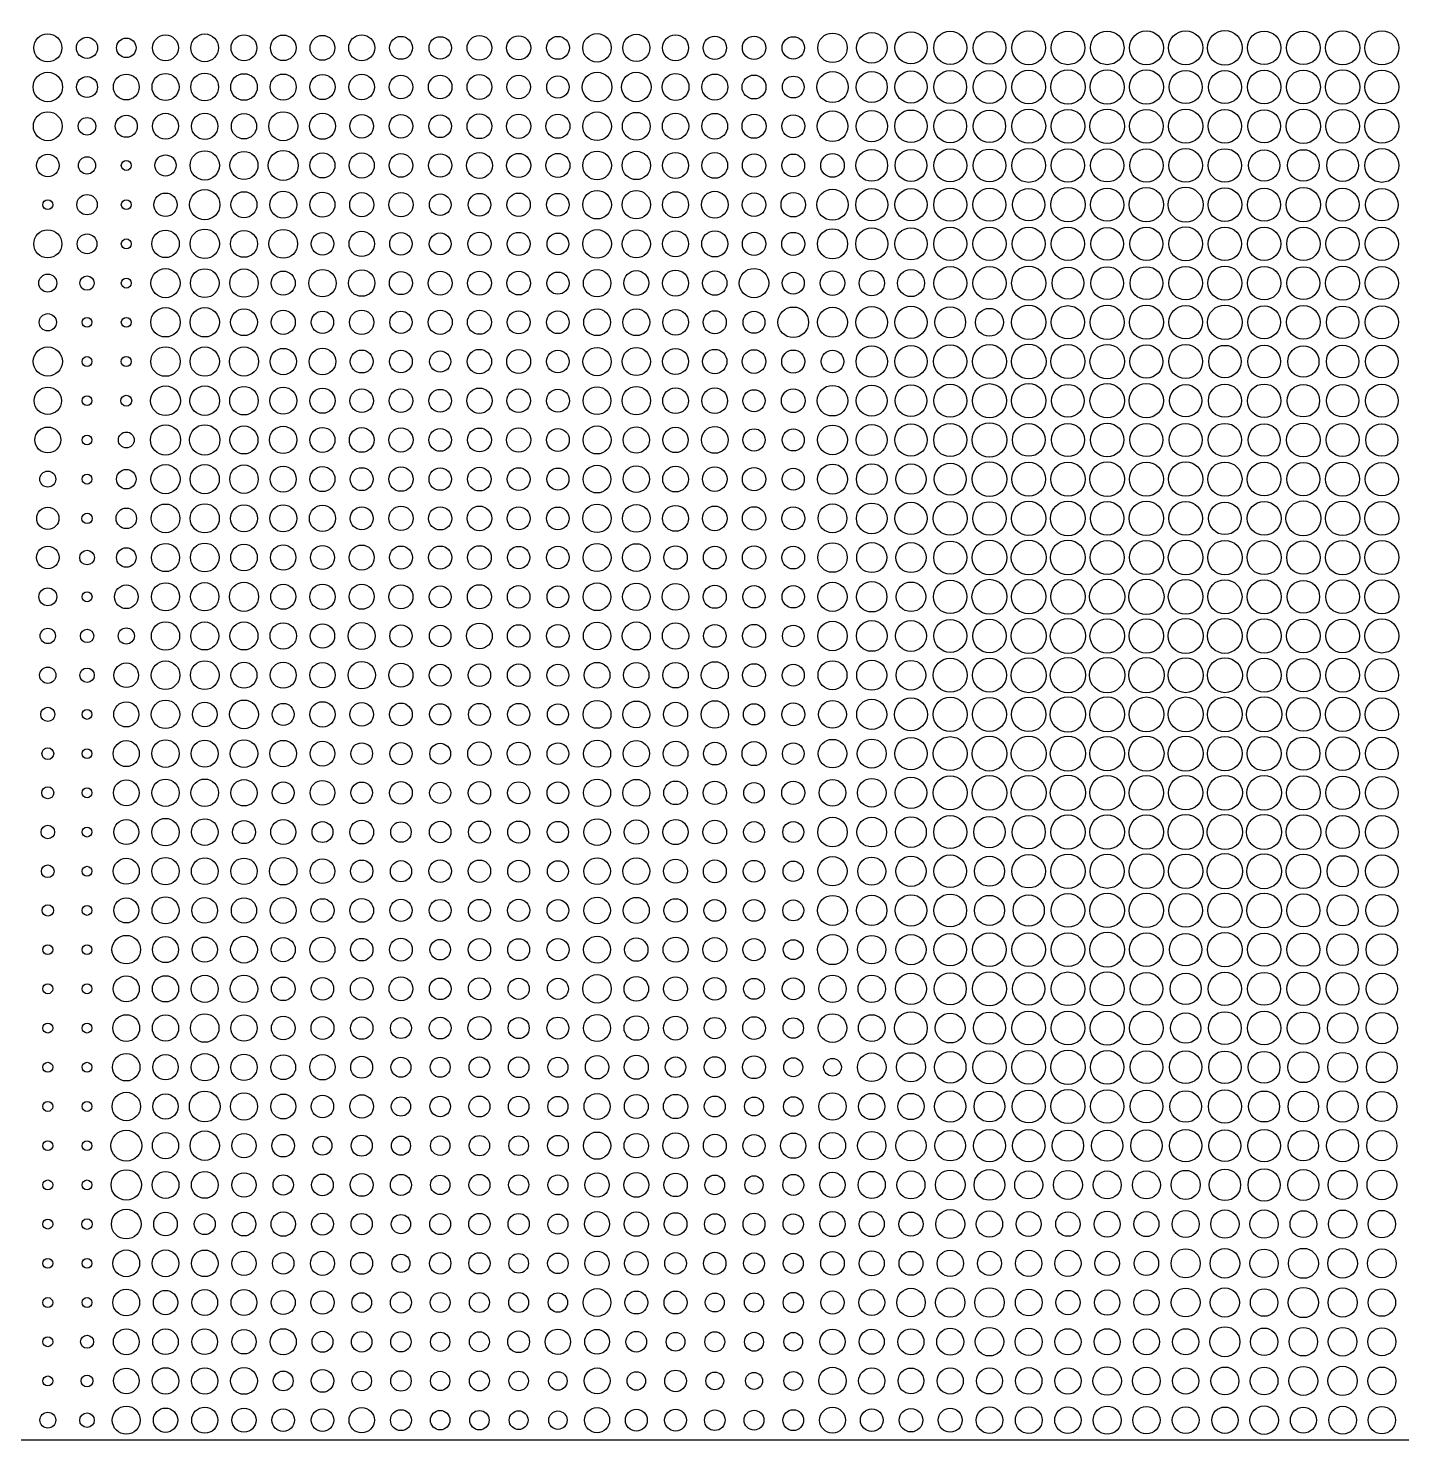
# Model space of a CAD drawing. Header units: millimetres. Extents: x 0 to 15650, y 0 to 8040.
# Drawn here: x 3940 to 5883, y 0 to 1996 of the extents above; entities that cross this region are included whole.
import ezdxf

# ---------------------------------------------------------------- set-up
doc = ezdxf.new("R2010")
doc.units = ezdxf.units.MM
doc.layers.add('Default', color=7, linetype='Continuous', true_color=0x000000)

msp = doc.modelspace()

# ---------------------------------------------------------------- linework, layer by layer
at = {"layer": 'Default', "color": 0}
msp.add_line((0, 0), (15650, 0), dxfattribs=at)
msp.add_lwpolyline([(0, 8040), (0, 0), (15650, 0), (15650, 8040)], close=True, dxfattribs=at)
for centre, radius in [((3968, 1968.4), 19.8), ((4023.5, 1968.4), 15), ((4079, 1968.4), 13.8), ((4134.5, 1968.4), 18.2), ((4190, 1968.4), 19.6), ((4245.5, 1968.4), 18.3), ((4301, 1968.4), 18.1), ((4356.5, 1968.4), 17.6), ((4412, 1968.4), 18.4), ((4467.5, 1968.4), 16.2), ((4523, 1968.4), 15.8), ((4578.5, 1968.4), 17.5), ((4634, 1968.4), 17), ((4689.5, 1968.4), 16.2), ((4744.9, 1968.4), 20.1), ((4800.4, 1968.4), 19.2), ((4855.9, 1968.4), 18.4), ((4911.4, 1968.4), 16.5), ((4966.9, 1968.4), 16.5), ((5022.4, 1968.4), 15.8), ((5077.9, 1968.4), 20.8), ((5133.4, 1968.4), 21.6), ((5188.9, 1968.4), 22.7), ((5244.4, 1968.4), 23.4), ((5299.9, 1968.4), 23), ((5355.4, 1968.4), 23.9), ((5410.9, 1968.4), 23.8), ((5466.4, 1968.4), 23.8), ((5521.9, 1968.4), 24), ((5577.4, 1968.4), 24.1), ((5632.9, 1968.4), 24.6), ((5688.4, 1968.4), 23.7), ((5743.9, 1968.4), 23.7), ((5799.4, 1968.4), 24.2), ((5854.9, 1968.4), 24.2), ((5355.4, 1913), 23.8), ((5410.9, 1913), 24.4), ((5466.4, 1913), 24.2), ((5521.9, 1913), 24.1), ((5577.4, 1913), 23.5), ((5632.9, 1913), 23.3), ((5688.4, 1913), 23.7), ((5743.9, 1913), 24), ((5799.4, 1913), 24.4), ((5854.9, 1913), 24), ((3968, 1913), 20.8), ((4023.5, 1913), 14.8), ((4079, 1913), 18.3), ((4134.5, 1913), 19.1), ((4190, 1913), 19.6), ((4245.5, 1913), 18.8), ((4301, 1913), 18.4), ((4356.5, 1913), 17.8), ((4412, 1913), 18), ((4467.5, 1913), 16.7), ((4523, 1913), 16.7), ((4578.5, 1913), 17.5), ((4634, 1913), 16.6), ((4689.5, 1913), 15.8), ((4744.9, 1913), 21), ((4800.4, 1913), 20.9), ((4855.9, 1913), 19), ((4911.4, 1913), 18.4), ((4966.9, 1913), 16.9), ((5022.4, 1913), 15.4), ((5077.9, 1913), 22), ((5133.4, 1913), 21.9), ((5188.9, 1913), 22.7), ((5244.4, 1913), 23.2), ((5299.9, 1913), 23.2), ((3968, 1857.5), 20.4), ((4301, 1857.5), 20.5), ((4744.9, 1857.5), 20.3), ((4800.4, 1857.5), 19.7), ((5077.9, 1857.5), 21.7), ((5133.4, 1857.5), 22.1), ((5188.9, 1857.5), 23), ((5244.4, 1857.5), 23.2), ((5299.9, 1857.5), 22.9), ((5355.4, 1857.5), 24), ((5410.9, 1857.5), 23.9), ((5466.4, 1857.5), 24.4), ((5521.9, 1857.5), 23.8), ((5577.4, 1857.5), 24.1), ((5632.9, 1857.5), 23.7), ((5688.4, 1857.5), 23.2), ((5743.9, 1857.5), 24.2), ((5799.4, 1857.5), 23.8), ((5854.9, 1857.5), 24), ((4023.5, 1857.5), 12.4), ((4079, 1857.5), 15.6), ((4134.5, 1857.5), 18.3), ((4190, 1857.5), 18.6), ((4245.5, 1857.5), 17.9), ((4356.5, 1857.5), 18.4), ((4412, 1857.5), 16.7), ((4467.5, 1857.5), 16.7), ((4523, 1857.5), 16), ((4578.5, 1857.5), 17.5), ((4634, 1857.5), 17.1), ((4689.5, 1857.5), 17), ((4855.9, 1857.5), 18.6), ((4911.4, 1857.5), 18.2), ((4966.9, 1857.5), 17), ((5022.4, 1857.5), 16.2), ((3968, 1802.1), 16), ((4134.5, 1802.1), 15), ((4190, 1802.1), 20.7), ((4245.5, 1802.1), 19.8), ((4301, 1802.1), 21.2), ((4356.5, 1802.1), 17.7), ((4412, 1802.1), 17.8), ((4467.5, 1802.1), 16.7), ((4523, 1802.1), 16.5), ((4578.5, 1802.1), 18.3), ((4634, 1802.1), 17), ((4689.5, 1802.1), 17), ((4744.9, 1802.1), 20.3), ((4800.4, 1802.1), 20.1), ((4855.9, 1802.1), 18.4), ((4911.4, 1802.1), 18.2), ((4966.9, 1802.1), 16.5), ((5022.4, 1802.1), 16.1), ((5077.9, 1802.1), 16.7), ((5133.4, 1802.1), 22.4), ((5188.9, 1802.1), 22.5), ((5244.4, 1802.1), 23.3), ((5299.9, 1802.1), 23.2), ((5355.4, 1802.1), 23.9), ((5410.9, 1802.1), 23.5), ((5466.4, 1802.1), 23.4), ((5521.9, 1802.1), 23.6), ((5577.4, 1802.1), 23.8), ((5632.9, 1802.1), 23.7), ((5688.4, 1802.1), 22.1), ((5743.9, 1802.1), 22.3), ((5799.4, 1802.1), 22.5), ((5854.9, 1802.1), 23.9), ((4023.5, 1802.1), 12.2), ((4079, 1802.1), 7), ((4023.5, 1746.6), 14.4), ((4134.5, 1746.6), 16.5), ((4190, 1746.6), 21.4), ((4245.5, 1746.6), 18.4), ((4301, 1746.6), 19.1), ((4356.5, 1746.6), 17.7), ((4412, 1746.6), 17), ((4467.5, 1746.6), 17.2), ((4523, 1746.6), 15.3), ((4578.5, 1746.6), 16), ((4634, 1746.6), 16.5), ((4689.5, 1746.6), 16), ((4744.9, 1746.6), 20.2), ((4800.4, 1746.6), 20), ((4855.9, 1746.6), 18.4), ((4911.4, 1746.6), 18.9), ((4966.9, 1746.6), 16.7), ((5022.4, 1746.6), 17.3), ((5077.9, 1746.6), 22), ((5133.4, 1746.6), 22.7), ((5188.9, 1746.6), 22.7), ((5244.4, 1746.6), 23.4), ((5299.9, 1746.6), 23.3), ((5355.4, 1746.6), 22.9), ((5410.9, 1746.6), 24.4), ((5466.4, 1746.6), 23.4), ((5521.9, 1746.6), 24.4), ((5577.4, 1746.6), 24.6), ((5632.9, 1746.6), 23.8), ((5688.4, 1746.6), 23.3), ((5743.9, 1746.6), 24.2), ((5799.4, 1746.6), 23.2), ((5854.9, 1746.6), 23), ((3968, 1746.6), 7), ((4079, 1746.6), 7), ((3968, 1691.2), 19.9), ((4023.5, 1691.2), 14), ((4079, 1691.2), 7), ((4134.5, 1691.2), 19.5), ((4190, 1691.2), 20.8), ((4245.5, 1691.2), 19), ((4301, 1691.2), 20.3), ((4356.5, 1691.2), 16), ((4412, 1691.2), 17.9), ((4467.5, 1691.2), 15.9), ((4523, 1691.2), 15.4), ((4578.5, 1691.2), 16.4), ((4634, 1691.2), 16.3), ((4689.5, 1691.2), 15.3), ((4744.9, 1691.2), 20.2), ((4800.4, 1691.2), 19.9), ((4855.9, 1691.2), 18.4), ((4911.4, 1691.2), 18.5), ((4966.9, 1691.2), 16.5), ((5022.4, 1691.2), 16.3), ((5077.9, 1691.2), 21.3), ((5133.4, 1691.2), 22.7), ((5188.9, 1691.2), 22.8), ((5244.4, 1691.2), 23.4), ((5299.9, 1691.2), 23.4), ((5355.4, 1691.2), 23.4), ((5410.9, 1691.2), 23.5), ((5466.4, 1691.2), 23), ((5521.9, 1691.2), 23.4), ((5577.4, 1691.2), 23.9), ((5632.9, 1691.2), 23.7), ((5688.4, 1691.2), 23.5), ((5743.9, 1691.2), 23.6), ((5799.4, 1691.2), 23.5), ((5854.9, 1691.2), 23.5), ((5244.4, 1635.7), 23.3), ((5299.9, 1635.7), 23.4), ((5355.4, 1635.7), 24.1), ((5410.9, 1635.7), 22.5), ((5466.4, 1635.7), 23.2), ((5521.9, 1635.7), 23.2), ((5577.4, 1635.7), 23.7), ((5632.9, 1635.7), 24.1), ((5688.4, 1635.7), 23.7), ((5743.9, 1635.7), 23.2), ((5799.4, 1635.7), 24), ((5854.9, 1635.7), 23.4), ((3968, 1635.7), 12.8), ((4023.5, 1635.7), 10.1), ((4079, 1635.7), 7), ((4134.5, 1635.7), 20.6), ((4190, 1635.7), 20.3), ((4245.5, 1635.7), 20), ((4301, 1635.7), 17), ((4356.5, 1635.7), 19.3), ((4412, 1635.7), 18.7), ((4467.5, 1635.7), 16.3), ((4523, 1635.7), 16.9), ((4578.5, 1635.7), 16.9), ((4634, 1635.7), 16.7), ((4689.5, 1635.7), 15.7), ((4744.9, 1635.7), 19.4), ((4800.4, 1635.7), 17.6), ((4855.9, 1635.7), 18.4), ((4911.4, 1635.7), 17.2), ((4966.9, 1635.7), 20.8), ((5022.4, 1635.7), 15.5), ((5077.9, 1635.7), 17.3), ((5133.4, 1635.7), 17.9), ((5188.9, 1635.7), 19.1), ((4134.5, 1580.3), 20.8), ((4190, 1580.3), 20.8), ((4245.5, 1580.3), 18.9), ((4301, 1580.3), 17.1), ((4412, 1580.3), 17.2), ((4523, 1580.3), 17.1), ((4578.5, 1580.3), 17), ((4744.9, 1580.3), 18.9), ((4800.4, 1580.3), 18.9), ((4855.9, 1580.3), 18.1), ((5022.4, 1580.3), 21.6), ((5077.9, 1580.3), 21.2), ((5133.4, 1580.3), 22.3), ((5188.9, 1580.3), 22.7), ((5244.4, 1580.3), 21.8), ((5299.9, 1580.3), 19.7), ((5355.4, 1580.3), 24.2), ((5410.9, 1580.3), 23.5), ((5466.4, 1580.3), 24.2), ((5521.9, 1580.3), 24.1), ((5577.4, 1580.3), 23.6), ((5632.9, 1580.3), 24.4), ((5688.4, 1580.3), 23.2), ((5743.9, 1580.3), 23.7), ((5799.4, 1580.3), 23), ((5854.9, 1580.3), 23.4), ((3968, 1580.3), 12.2), ((4023.5, 1580.3), 7), ((4079, 1580.3), 7), ((4356.5, 1580.3), 15.8), ((4467.5, 1580.3), 15.8), ((4634, 1580.3), 16.2), ((4689.5, 1580.3), 16), ((4911.4, 1580.3), 16.3), ((4966.9, 1580.3), 15.5), ((3968, 1524.8), 20.6), ((4134.5, 1524.8), 20.9), ((4190, 1524.8), 20.7), ((4245.5, 1524.8), 20.6), ((4301, 1524.8), 18.6), ((4356.5, 1524.8), 18.8), ((4412, 1524.8), 16.2), ((4467.5, 1524.8), 16), ((4523, 1524.8), 15), ((4578.5, 1524.8), 17.2), ((4634, 1524.8), 16.9), ((4689.5, 1524.8), 16), ((4744.9, 1524.8), 20), ((4800.4, 1524.8), 19.9), ((4855.9, 1524.8), 18.4), ((4911.4, 1524.8), 17.2), ((4966.9, 1524.8), 16.7), ((5022.4, 1524.8), 16.3), ((5077.9, 1524.8), 15.9), ((5133.4, 1524.8), 22.2), ((5188.9, 1524.8), 22.7), ((5244.4, 1524.8), 23.5), ((5299.9, 1524.8), 24), ((5355.4, 1524.8), 24.5), ((5410.9, 1524.8), 24.1), ((5466.4, 1524.8), 24.3), ((5521.9, 1524.8), 23.4), ((5577.4, 1524.8), 24), ((5632.9, 1524.8), 22.9), ((5688.4, 1524.8), 23), ((5743.9, 1524.8), 22.1), ((5799.4, 1524.8), 23), ((5854.9, 1524.8), 23), ((4023.5, 1524.8), 7), ((4079, 1524.8), 7.14), ((3968, 1469.4), 19.3), ((4134.5, 1469.4), 21), ((4190, 1469.4), 20.9), ((4245.5, 1469.4), 20.2), ((4301, 1469.4), 19.1), ((4356.5, 1469.4), 17.8), ((4412, 1469.4), 16.6), ((4467.5, 1469.4), 16.7), ((4523, 1469.4), 16), ((4578.5, 1469.4), 17.9), ((4634, 1469.4), 16.7), ((4689.5, 1469.4), 16.2), ((4744.9, 1469.4), 19.6), ((4800.4, 1469.4), 20.1), ((4855.9, 1469.4), 18.2), ((4911.4, 1469.4), 18.1), ((4966.9, 1469.4), 15.6), ((5022.4, 1469.4), 16.8), ((5077.9, 1469.4), 21.6), ((5133.4, 1469.4), 21.8), ((5188.9, 1469.4), 22.4), ((5244.4, 1469.4), 23.3), ((5299.9, 1469.4), 24.1), ((5355.4, 1469.4), 24.3), ((5410.9, 1469.4), 23.1), ((5466.4, 1469.4), 24.3), ((5521.9, 1469.4), 24.2), ((5577.4, 1469.4), 22.7), ((5632.9, 1469.4), 23.4), ((5688.4, 1469.4), 23.6), ((5743.9, 1469.4), 23), ((5799.4, 1469.4), 22.9), ((5854.9, 1469.4), 23.2), ((4023.5, 1469.4), 7), ((4079, 1469.4), 7.64), ((5244.4, 1413.9), 23.4), ((5299.9, 1413.9), 24.4), ((5410.9, 1413.9), 23.4), ((5466.4, 1413.9), 23.7), ((5521.9, 1413.9), 23.4), ((5577.4, 1413.9), 23.4), ((5632.9, 1413.9), 23.5), ((5743.9, 1413.9), 23.8), ((5799.4, 1413.9), 23.3), ((3968, 1413.9), 18.3), ((4023.5, 1413.9), 7), ((4079, 1413.9), 11.2), ((4134.5, 1413.9), 21.3), ((4190, 1413.9), 21.5), ((4245.5, 1413.9), 19.8), ((4301, 1413.9), 19.3), ((4356.5, 1413.9), 17.7), ((4412, 1413.9), 17.5), ((4467.5, 1413.9), 17.1), ((4523, 1413.9), 16), ((4578.5, 1413.9), 16.9), ((4634, 1413.9), 17.2), ((4689.5, 1413.9), 16.1), ((4744.9, 1413.9), 19.8), ((4800.4, 1413.9), 18.5), ((4855.9, 1413.9), 17.9), ((4911.4, 1413.9), 18.9), ((4966.9, 1413.9), 15.8), ((5022.4, 1413.9), 15.5), ((5077.9, 1413.9), 21), ((5133.4, 1413.9), 21.8), ((5188.9, 1413.9), 22.8), ((5355.4, 1413.9), 23.1), ((5688.4, 1413.9), 22.7), ((5854.9, 1413.9), 22.8), ((4134.5, 1358.5), 20.6), ((4190, 1358.5), 20.6), ((4245.5, 1358.5), 20.1), ((4744.9, 1358.5), 19.6), ((5077.9, 1358.5), 21.2), ((5133.4, 1358.5), 21.7), ((5188.9, 1358.5), 21.4), ((5244.4, 1358.5), 22.5), ((5299.9, 1358.5), 24.6), ((5355.4, 1358.5), 23.9), ((5410.9, 1358.5), 24.2), ((5466.4, 1358.5), 24.6), ((5521.9, 1358.5), 24.1), ((5577.4, 1358.5), 24.3), ((5632.9, 1358.5), 24.2), ((5688.4, 1358.5), 23.8), ((5743.9, 1358.5), 23.4), ((5799.4, 1358.5), 24.1), ((5854.9, 1358.5), 23.4), ((3968, 1358.5), 11.3), ((4023.5, 1358.5), 7), ((4079, 1358.5), 13.8), ((4301, 1358.5), 18.4), ((4356.5, 1358.5), 17.7), ((4412, 1358.5), 16.2), ((4467.5, 1358.5), 17.2), ((4523, 1358.5), 15.8), ((4578.5, 1358.5), 16.7), ((4634, 1358.5), 16.1), ((4689.5, 1358.5), 15.6), ((4800.4, 1358.5), 18.7), ((4855.9, 1358.5), 18.2), ((4911.4, 1358.5), 17.4), ((4966.9, 1358.5), 16.5), ((5022.4, 1358.5), 15.5), ((3968, 1303), 15.7), ((4079, 1303), 14.5), ((4134.5, 1303), 20.3), ((4190, 1303), 20.6), ((4245.5, 1303), 19.1), ((4301, 1303), 19.1), ((4356.5, 1303), 18.5), ((4412, 1303), 16.1), ((4467.5, 1303), 17.2), ((4523, 1303), 16.4), ((4578.5, 1303), 17.4), ((4634, 1303), 16.2), ((4689.5, 1303), 16), ((4744.9, 1303), 20.1), ((4800.4, 1303), 19.5), ((4855.9, 1303), 18.3), ((4911.4, 1303), 17.4), ((4966.9, 1303), 16.5), ((5022.4, 1303), 16.2), ((5077.9, 1303), 20.4), ((5133.4, 1303), 21.7), ((5188.9, 1303), 22.7), ((5244.4, 1303), 23.9), ((5299.9, 1303), 23.6), ((5355.4, 1303), 24.3), ((5410.9, 1303), 24.5), ((5466.4, 1303), 23.7), ((5521.9, 1303), 24.4), ((5577.4, 1303), 23.8), ((5632.9, 1303), 23), ((5688.4, 1303), 23.9), ((5743.9, 1303), 24.6), ((5799.4, 1303), 24.4), ((5854.9, 1303), 23.9), ((4023.5, 1303), 7.35), ((3968, 1247.6), 16), ((4023.5, 1247.6), 10.4), ((4079, 1247.6), 13.8), ((4134.5, 1247.6), 19.9), ((4190, 1247.6), 20.3), ((4245.5, 1247.6), 18.8), ((4301, 1247.6), 17.9), ((4356.5, 1247.6), 17), ((4412, 1247.6), 17.7), ((4467.5, 1247.6), 16.2), ((4523, 1247.6), 16.3), ((4578.5, 1247.6), 16.8), ((4634, 1247.6), 15.8), ((4689.5, 1247.6), 16), ((4744.9, 1247.6), 19.8), ((4800.4, 1247.6), 19.6), ((4855.9, 1247.6), 16.6), ((4911.4, 1247.6), 16.1), ((4966.9, 1247.6), 16.5), ((5022.4, 1247.6), 16.1), ((5077.9, 1247.6), 20.9), ((5133.4, 1247.6), 21.3), ((5188.9, 1247.6), 21.3), ((5244.4, 1247.6), 23.4), ((5299.9, 1247.6), 24.6), ((5355.4, 1247.6), 24.6), ((5410.9, 1247.6), 24.6), ((5466.4, 1247.6), 24), ((5521.9, 1247.6), 24), ((5577.4, 1247.6), 24.5), ((5632.9, 1247.6), 24.3), ((5688.4, 1247.6), 24.2), ((5743.9, 1247.6), 23.6), ((5799.4, 1247.6), 24.3), ((5854.9, 1247.6), 24.1), ((3968, 1192.1), 12.6), ((4023.5, 1192.1), 7.07), ((4079, 1192.1), 16.7), ((4134.5, 1192.1), 19.8), ((4190, 1192.1), 20), ((4245.5, 1192.1), 20.6), ((4301, 1192.1), 17.7), ((4356.5, 1192.1), 17.9), ((4412, 1192.1), 17.7), ((4467.5, 1192.1), 17), ((4523, 1192.1), 15.5), ((4578.5, 1192.1), 17.1), ((4634, 1192.1), 16), ((4689.5, 1192.1), 15.4), ((4744.9, 1192.1), 19.6), ((4800.4, 1192.1), 19.4), ((4855.9, 1192.1), 18.9), ((4911.4, 1192.1), 16.3), ((4966.9, 1192.1), 15.8), ((5022.4, 1192.1), 15.8), ((5077.9, 1192.1), 20.6), ((5133.4, 1192.1), 21.5), ((5188.9, 1192.1), 20.9), ((5244.4, 1192.1), 23.7), ((5299.9, 1192.1), 24.7), ((5355.4, 1192.1), 24.3), ((5410.9, 1192.1), 24.4), ((5466.4, 1192.1), 24.8), ((5521.9, 1192.1), 24.9), ((5577.4, 1192.1), 24.5), ((5632.9, 1192.1), 24.2), ((5688.4, 1192.1), 23.9), ((5743.9, 1192.1), 23), ((5799.4, 1192.1), 23.8), ((5854.9, 1192.1), 23.9), ((5133.4, 1136.7), 21.7), ((5188.9, 1136.7), 21.8), ((5244.4, 1136.7), 23.3), ((5299.9, 1136.7), 23.7), ((5355.4, 1136.7), 24.9), ((5410.9, 1136.7), 24.9), ((5466.4, 1136.7), 24.3), ((5521.9, 1136.7), 24.3), ((5577.4, 1136.7), 24.7), ((5632.9, 1136.7), 24.6), ((5688.4, 1136.7), 24.2), ((5743.9, 1136.7), 23.8), ((5799.4, 1136.7), 23.7), ((5854.9, 1136.7), 24.1), ((3968, 1136.7), 10.8), ((4023.5, 1136.7), 9.4), ((4079, 1136.7), 11.4), ((4134.5, 1136.7), 20), ((4190, 1136.7), 19.8), ((4245.5, 1136.7), 19.8), ((4301, 1136.7), 18.7), ((4356.5, 1136.7), 17.2), ((4412, 1136.7), 19.1), ((4467.5, 1136.7), 15.8), ((4523, 1136.7), 15.2), ((4578.5, 1136.7), 18.2), ((4634, 1136.7), 15.9), ((4689.5, 1136.7), 16), ((4744.9, 1136.7), 19.4), ((4800.4, 1136.7), 19.8), ((4855.9, 1136.7), 18.6), ((4911.4, 1136.7), 16), ((4966.9, 1136.7), 16.4), ((5022.4, 1136.7), 15.3), ((5077.9, 1136.7), 20.8), ((4079, 1081.2), 17.4), ((4134.5, 1081.2), 20.2), ((4190, 1081.2), 20.3), ((4245.5, 1081.2), 18.4), ((4301, 1081.2), 18.4), ((4356.5, 1081.2), 17.9), ((4412, 1081.2), 19.3), ((4467.5, 1081.2), 17), ((4744.9, 1081.2), 18.2), ((4800.4, 1081.2), 17.9), ((4855.9, 1081.2), 18), ((4911.4, 1081.2), 19.1), ((5077.9, 1081.2), 20.5), ((5133.4, 1081.2), 21.3), ((5188.9, 1081.2), 21), ((5244.4, 1081.2), 24.1), ((5299.9, 1081.2), 23.9), ((5355.4, 1081.2), 24.7), ((5410.9, 1081.2), 24.9), ((5466.4, 1081.2), 24.9), ((5521.9, 1081.2), 25), ((5577.4, 1081.2), 24.7), ((5632.9, 1081.2), 24.7), ((5688.4, 1081.2), 24.2), ((5743.9, 1081.2), 23.6), ((5799.4, 1081.2), 23.9), ((5854.9, 1081.2), 23.7), ((3968, 1081.2), 11.5), ((4023.5, 1081.2), 10.2), ((4523, 1081.2), 15.5), ((4578.5, 1081.2), 15.9), ((4634, 1081.2), 15.9), ((4689.5, 1081.2), 15.5), ((4966.9, 1081.2), 16.2), ((5022.4, 1081.2), 15.5), ((4079, 1025.8), 17.8), ((4134.5, 1025.8), 20.1), ((4190, 1025.8), 17.4), ((4245.5, 1025.8), 20.3), ((4301, 1025.8), 15.5), ((4356.5, 1025.8), 17.9), ((4412, 1025.8), 16.7), ((4467.5, 1025.8), 16), ((4523, 1025.8), 15), ((4578.5, 1025.8), 15.5), ((4634, 1025.8), 15.6), ((4689.5, 1025.8), 14.9), ((4744.9, 1025.8), 19.7), ((4800.4, 1025.8), 18.9), ((4855.9, 1025.8), 17.1), ((4911.4, 1025.8), 19.4), ((4966.9, 1025.8), 15), ((5022.4, 1025.8), 16.2), ((5077.9, 1025.8), 19.6), ((5133.4, 1025.8), 21.3), ((5188.9, 1025.8), 23.2), ((5244.4, 1025.8), 24.2), ((5299.9, 1025.8), 24.1), ((5355.4, 1025.8), 24.4), ((5410.9, 1025.8), 25), ((5466.4, 1025.8), 24.7), ((5521.9, 1025.8), 24.6), ((5577.4, 1025.8), 24.6), ((5632.9, 1025.8), 24.6), ((5688.4, 1025.8), 24.9), ((5743.9, 1025.8), 23.8), ((5799.4, 1025.8), 24.2), ((5854.9, 1025.8), 23.4), ((3968, 1025.8), 10), ((4023.5, 1025.8), 7), ((3968, 970.3), 8.34), ((4079, 970.3), 18.4), ((4134.5, 970.3), 19.4), ((4190, 970.3), 19.1), ((4245.5, 970.3), 19.4), ((4301, 970.3), 18.8), ((4356.5, 970.3), 17.5), ((4412, 970.3), 15.3), ((4467.5, 970.3), 15.7), ((4523, 970.3), 14.7), ((4578.5, 970.3), 16.6), ((4634, 970.3), 16.2), ((4689.5, 970.3), 15.3), ((4744.9, 970.3), 19.2), ((4800.4, 970.3), 18.5), ((4855.9, 970.3), 17.5), ((4911.4, 970.3), 16), ((4966.9, 970.3), 17), ((5022.4, 970.3), 15.3), ((5077.9, 970.3), 20.2), ((5133.4, 970.3), 20.5), ((5188.9, 970.3), 22.8), ((5244.4, 970.3), 24), ((5299.9, 970.3), 24.6), ((5355.4, 970.3), 24.6), ((5410.9, 970.3), 24.9), ((5466.4, 970.3), 24.4), ((5521.9, 970.3), 24.9), ((5577.4, 970.3), 24.9), ((5632.9, 970.3), 24.4), ((5688.4, 970.3), 24.1), ((5743.9, 970.3), 23.5), ((5799.4, 970.3), 23.7), ((5854.9, 970.3), 23.1), ((4023.5, 970.3), 7), ((5244.4, 914.9), 23.9), ((5299.9, 914.9), 24.4), ((5355.4, 914.9), 24.6), ((5410.9, 914.9), 24.9), ((5466.4, 914.9), 24.7), ((5521.9, 914.9), 24.4), ((5577.4, 914.9), 24.3), ((5632.9, 914.9), 24.7), ((5688.4, 914.9), 24.4), ((5743.9, 914.9), 23.9), ((5799.4, 914.9), 23.7), ((3968, 914.9), 8.41), ((4023.5, 914.9), 7), ((4079, 914.9), 18.2), ((4134.5, 914.9), 19.2), ((4190, 914.9), 19.5), ((4245.5, 914.9), 18.6), ((4301, 914.9), 15.5), ((4356.5, 914.9), 17.5), ((4412, 914.9), 15.2), ((4467.5, 914.9), 16), ((4523, 914.9), 14.9), ((4578.5, 914.9), 15.9), ((4634, 914.9), 15.6), ((4689.5, 914.9), 15.3), ((4744.9, 914.9), 19.2), ((4800.4, 914.9), 19), ((4855.9, 914.9), 16.7), ((4911.4, 914.9), 16.5), ((4966.9, 914.9), 14.5), ((5022.4, 914.9), 16.3), ((5077.9, 914.9), 18.8), ((5133.4, 914.9), 20.2), ((5188.9, 914.9), 22.2), ((5854.9, 914.9), 23.1), ((4134.5, 859.4), 19.4), ((5077.9, 859.4), 20.9), ((5133.4, 859.4), 21), ((5188.9, 859.4), 21.7), ((5244.4, 859.4), 23.4), ((5299.9, 859.4), 22.2), ((5355.4, 859.4), 23.5), ((5410.9, 859.4), 24.2), ((5466.4, 859.4), 24.4), ((5521.9, 859.4), 24.2), ((5577.4, 859.4), 24.8), ((5632.9, 859.4), 24.9), ((5688.4, 859.4), 24.8), ((5743.9, 859.4), 24.5), ((5799.4, 859.4), 23.3), ((5854.9, 859.4), 23.2), ((3968, 859.4), 9.54), ((4023.5, 859.4), 7), ((4079, 859.4), 17.7), ((4190, 859.4), 18.8), ((4245.5, 859.4), 16.3), ((4301, 859.4), 17.7), ((4356.5, 859.4), 14.8), ((4412, 859.4), 16.8), ((4467.5, 859.4), 14.5), ((4523, 859.4), 15.2), ((4578.5, 859.4), 15.5), ((4634, 859.4), 15.5), ((4689.5, 859.4), 15), ((4744.9, 859.4), 18.8), ((4800.4, 859.4), 17.1), ((4855.9, 859.4), 17.8), ((4911.4, 859.4), 16.7), ((4966.9, 859.4), 14.7), ((5022.4, 859.4), 14.8), ((4079, 804), 18.4), ((4134.5, 804), 19.3), ((4190, 804), 18.9), ((4245.5, 804), 18.6), ((4301, 804), 19.4), ((4356.5, 804), 17.4), ((4412, 804), 15.8), ((4467.5, 804), 15), ((4523, 804), 16), ((4578.5, 804), 15.8), ((4634, 804), 15.5), ((4689.5, 804), 14.8), ((4744.9, 804), 18.8), ((4800.4, 804), 18.9), ((4855.9, 804), 16.9), ((4911.4, 804), 16.2), ((4966.9, 804), 15.3), ((5077.9, 804), 20.7), ((5133.4, 804), 19.8), ((5188.9, 804), 21.4), ((5244.4, 804), 23), ((5299.9, 804), 21.3), ((5355.4, 804), 23.7), ((5410.9, 804), 24.3), ((5466.4, 804), 24.2), ((5521.9, 804), 24.5), ((5577.4, 804), 24.3), ((5632.9, 804), 24.9), ((5688.4, 804), 24.7), ((5743.9, 804), 24.3), ((5799.4, 804), 22), ((5854.9, 804), 23), ((3968, 804), 8.98), ((4023.5, 804), 7), ((5022.4, 804), 14.4), ((4079, 748.6), 17.7), ((4134.5, 748.6), 19.1), ((4190, 748.6), 18.1), ((4245.5, 748.6), 17.9), ((4301, 748.6), 18.3), ((4356.5, 748.6), 16.5), ((4412, 748.6), 16.8), ((4467.5, 748.6), 15.7), ((4523, 748.6), 15.5), ((4578.5, 748.6), 15.6), ((4634, 748.6), 15.7), ((4689.5, 748.6), 15.3), ((4744.9, 748.6), 18.8), ((4800.4, 748.6), 18.4), ((4855.9, 748.6), 16.6), ((4911.4, 748.6), 15.3), ((4966.9, 748.6), 15.3), ((5022.4, 748.6), 14.8), ((5077.9, 748.6), 21.2), ((5133.4, 748.6), 21.4), ((5188.9, 748.6), 22.2), ((5244.4, 748.6), 23.2), ((5299.9, 748.6), 21.3), ((5355.4, 748.6), 22.1), ((5410.9, 748.6), 23.8), ((5466.4, 748.6), 24.4), ((5521.9, 748.6), 24.4), ((5577.4, 748.6), 23.7), ((5632.9, 748.6), 24.2), ((5688.4, 748.6), 24.6), ((5743.9, 748.6), 23.4), ((5799.4, 748.6), 21.9), ((5854.9, 748.6), 22.7), ((3968, 748.6), 8.06), ((4023.5, 748.6), 7), ((3968, 693.1), 7), ((4023.5, 693.1), 7), ((4079, 693.1), 20.2), ((4134.5, 693.1), 18.4), ((4190, 693.1), 17.8), ((4245.5, 693.1), 18.9), ((4301, 693.1), 17), ((4356.5, 693.1), 17.7), ((4412, 693.1), 15.9), ((4467.5, 693.1), 16.1), ((4523, 693.1), 14.5), ((4578.5, 693.1), 15.8), ((4634, 693.1), 15.5), ((4689.5, 693.1), 15.7), ((4744.9, 693.1), 19.1), ((4800.4, 693.1), 16.5), ((4855.9, 693.1), 17.7), ((4911.4, 693.1), 17), ((4966.9, 693.1), 15.6), ((5022.4, 693.1), 14.1), ((5077.9, 693.1), 21.2), ((5133.4, 693.1), 20.1), ((5188.9, 693.1), 21.4), ((5244.4, 693.1), 23), ((5299.9, 693.1), 23.8), ((5355.4, 693.1), 23.7), ((5410.9, 693.1), 23.9), ((5466.4, 693.1), 24.6), ((5521.9, 693.1), 23.7), ((5577.4, 693.1), 23), ((5632.9, 693.1), 24.4), ((5688.4, 693.1), 23.4), ((5743.9, 693.1), 23.2), ((5799.4, 693.1), 22.2), ((5854.9, 693.1), 22.3), ((5188.9, 637.7), 22), ((5244.4, 637.7), 22.7), ((5299.9, 637.7), 24), ((5355.4, 637.7), 22.9), ((5410.9, 637.7), 23.8), ((5466.4, 637.7), 24.1), ((5521.9, 637.7), 23.1), ((5577.4, 637.7), 22.1), ((5632.9, 637.7), 23.5), ((5688.4, 637.7), 23.3), ((5743.9, 637.7), 23.4), ((5799.4, 637.7), 23.1), ((5854.9, 637.7), 22.2), ((3968, 637.7), 7), ((4023.5, 637.7), 7), ((4079, 637.7), 18.4), ((4134.5, 637.7), 18.6), ((4190, 637.7), 19.1), ((4245.5, 637.7), 19.4), ((4301, 637.7), 16.7), ((4356.5, 637.7), 15.8), ((4412, 637.7), 16), ((4467.5, 637.7), 16.8), ((4523, 637.7), 15.3), ((4578.5, 637.7), 15.6), ((4634, 637.7), 15), ((4689.5, 637.7), 14.9), ((4744.9, 637.7), 20.1), ((4800.4, 637.7), 17.4), ((4855.9, 637.7), 16.9), ((4911.4, 637.7), 15.8), ((4966.9, 637.7), 14.8), ((5022.4, 637.7), 15.5), ((5077.9, 637.7), 19.2), ((5133.4, 637.7), 19.4), ((4079, 582.2), 18.9), ((4134.5, 582.2), 18.6), ((4190, 582.2), 20.1), ((4245.5, 582.2), 18.6), ((4301, 582.2), 16.7), ((4744.9, 582.2), 19.1), ((4800.4, 582.2), 17.3), ((4855.9, 582.2), 16.9), ((5077.9, 582.2), 20.2), ((5133.4, 582.2), 18.9), ((5188.9, 582.2), 23.1), ((5244.4, 582.2), 21.1), ((5299.9, 582.2), 22.7), ((5355.4, 582.2), 23.7), ((5410.9, 582.2), 23.9), ((5466.4, 582.2), 24), ((5521.9, 582.2), 23.8), ((5577.4, 582.2), 21.4), ((5632.9, 582.2), 23.2), ((5688.4, 582.2), 23.7), ((5743.9, 582.2), 22.7), ((5799.4, 582.2), 21.5), ((5854.9, 582.2), 22.2), ((3968, 582.2), 7), ((4023.5, 582.2), 7), ((4356.5, 582.2), 16.2), ((4412, 582.2), 15.9), ((4467.5, 582.2), 14.8), ((4523, 582.2), 15.4), ((4578.5, 582.2), 16.3), ((4634, 582.2), 14.9), ((4689.5, 582.2), 15.5), ((4911.4, 582.2), 15), ((4966.9, 582.2), 16), ((5022.4, 582.2), 14.5), ((4079, 526.8), 19.4), ((4134.5, 526.8), 17.9), ((4190, 526.8), 19.3), ((4245.5, 526.8), 18.6), ((4301, 526.8), 17.5), ((4356.5, 526.8), 18), ((4412, 526.8), 15.5), ((4467.5, 526.8), 14.1), ((4523, 526.8), 14.1), ((4578.5, 526.8), 14.6), ((4634, 526.8), 14.6), ((4689.5, 526.8), 14.1), ((4744.9, 526.8), 16.5), ((4800.4, 526.8), 17), ((4855.9, 526.8), 14.5), ((4911.4, 526.8), 14.9), ((4966.9, 526.8), 16.1), ((5022.4, 526.8), 13.4), ((5077.9, 526.8), 12.5), ((5133.4, 526.8), 20.2), ((5188.9, 526.8), 20.6), ((5244.4, 526.8), 22.3), ((5299.9, 526.8), 23.4), ((5355.4, 526.8), 23.8), ((5410.9, 526.8), 24.3), ((5466.4, 526.8), 23.7), ((5521.9, 526.8), 23), ((5577.4, 526.8), 23), ((5632.9, 526.8), 22.9), ((5688.4, 526.8), 22.4), ((5743.9, 526.8), 21.8), ((5799.4, 526.8), 21), ((5854.9, 526.8), 21.8), ((3968, 526.8), 7), ((4023.5, 526.8), 7), ((4079, 471.3), 20.1), ((4134.5, 471.3), 17.7), ((4190, 471.3), 21.8), ((4245.5, 471.3), 19.2), ((4301, 471.3), 17.6), ((4356.5, 471.3), 15.8), ((4412, 471.3), 16.6), ((4467.5, 471.3), 13.6), ((4523, 471.3), 14.5), ((4578.5, 471.3), 14.8), ((4634, 471.3), 14.5), ((4689.5, 471.3), 14.2), ((4744.9, 471.3), 18.4), ((4800.4, 471.3), 16.9), ((4855.9, 471.3), 17.2), ((4911.4, 471.3), 14.8), ((4966.9, 471.3), 13.4), ((5022.4, 471.3), 13.8), ((5077.9, 471.3), 19.4), ((5133.4, 471.3), 18.6), ((5188.9, 471.3), 18.6), ((5244.4, 471.3), 22), ((5299.9, 471.3), 21.8), ((5355.4, 471.3), 23.2), ((5410.9, 471.3), 24.1), ((5466.4, 471.3), 23.6), ((5521.9, 471.3), 23.1), ((5577.4, 471.3), 22.3), ((5632.9, 471.3), 23.4), ((5688.4, 471.3), 21.9), ((5743.9, 471.3), 21.6), ((5799.4, 471.3), 22), ((5854.9, 471.3), 21.3), ((3968, 471.3), 7), ((4023.5, 471.3), 7), ((3968, 415.9), 7), ((4023.5, 415.9), 7), ((4079, 415.9), 21.8), ((4134.5, 415.9), 18.6), ((4190, 415.9), 20.8), ((4245.5, 415.9), 17.2), ((4301, 415.9), 16), ((4356.5, 415.9), 13.4), ((4412, 415.9), 14.9), ((4467.5, 415.9), 13.5), ((4523, 415.9), 13.7), ((4578.5, 415.9), 14.4), ((4634, 415.9), 13.9), ((4689.5, 415.9), 14.6), ((4744.9, 415.9), 19.3), ((4800.4, 415.9), 17.3), ((4855.9, 415.9), 18.1), ((4911.4, 415.9), 16.2), ((4966.9, 415.9), 15.7), ((5022.4, 415.9), 17.9), ((5077.9, 415.9), 18.6), ((5133.4, 415.9), 20), ((5188.9, 415.9), 21.3), ((5244.4, 415.9), 21.6), ((5299.9, 415.9), 22.7), ((5355.4, 415.9), 22.7), ((5410.9, 415.9), 22.1), ((5466.4, 415.9), 22), ((5521.9, 415.9), 22.2), ((5577.4, 415.9), 22.8), ((5632.9, 415.9), 22.5), ((5688.4, 415.9), 23), ((5743.9, 415.9), 21.5), ((5799.4, 415.9), 22.7), ((5854.9, 415.9), 21.3), ((4079, 360.4), 21.5), ((4134.5, 360.4), 19), ((4190, 360.4), 18.9), ((5133.4, 360.4), 19.2), ((5188.9, 360.4), 19.8), ((5244.4, 360.4), 21), ((5299.9, 360.4), 21.7), ((5355.4, 360.4), 19.8), ((5410.9, 360.4), 20.4), ((5466.4, 360.4), 19.7), ((5521.9, 360.4), 19.8), ((5577.4, 360.4), 20.6), ((5632.9, 360.4), 22.2), ((5688.4, 360.4), 22.8), ((5743.9, 360.4), 21.8), ((5799.4, 360.4), 20.6), ((5854.9, 360.4), 21), ((3968, 360.4), 7), ((4023.5, 360.4), 7), ((4245.5, 360.4), 17.2), ((4301, 360.4), 14.3), ((4356.5, 360.4), 15.3), ((4412, 360.4), 16.1), ((4467.5, 360.4), 14.9), ((4523, 360.4), 13.7), ((4578.5, 360.4), 14.8), ((4634, 360.4), 14.3), ((4689.5, 360.4), 14.1), ((4744.9, 360.4), 17.2), ((4800.4, 360.4), 17.5), ((4855.9, 360.4), 16.6), ((4911.4, 360.4), 13.9), ((4966.9, 360.4), 12.9), ((5022.4, 360.4), 14.8), ((5077.9, 360.4), 17.8), ((4079, 305), 21), ((4134.5, 305), 16.7), ((4190, 305), 14.8), ((4245.5, 305), 16.8), ((4301, 305), 17.2), ((4356.5, 305), 15.5), ((4412, 305), 15), ((4523, 305), 14.8), ((4578.5, 305), 15.1), ((4634, 305), 15), ((4744.9, 305), 17.7), ((4800.4, 305), 17.2), ((4855.9, 305), 16.1), ((4911.4, 305), 14.6), ((4966.9, 305), 15.5), ((5077.9, 305), 17.7), ((5133.4, 305), 17.7), ((5188.9, 305), 17), ((5244.4, 305), 20.5), ((5299.9, 305), 18.6), ((5355.4, 305), 17.6), ((5410.9, 305), 17.3), ((5466.4, 305), 18.4), ((5521.9, 305), 17.7), ((5577.4, 305), 19.1), ((5632.9, 305), 20), ((5688.4, 305), 20), ((5743.9, 305), 18.9), ((5799.4, 305), 19.9), ((5854.9, 305), 19.4), ((3968, 305), 7), ((4023.5, 305), 7.49), ((4467.5, 305), 13.6), ((4689.5, 305), 14.1), ((5022.4, 305), 14.4), ((4079, 249.5), 18.9), ((4134.5, 249.5), 18.9), ((4190, 249.5), 18.8), ((4245.5, 249.5), 17.3), ((4301, 249.5), 15.2), ((4356.5, 249.5), 17), ((4412, 249.5), 15.5), ((4467.5, 249.5), 12.8), ((4523, 249.5), 15.1), ((4578.5, 249.5), 15), ((4634, 249.5), 13.9), ((4689.5, 249.5), 14.5), ((4744.9, 249.5), 17.2), ((4800.4, 249.5), 16.7), ((4855.9, 249.5), 15.3), ((4911.4, 249.5), 15.8), ((4966.9, 249.5), 14.7), ((5022.4, 249.5), 14.2), ((5077.9, 249.5), 16.7), ((5133.4, 249.5), 17.7), ((5188.9, 249.5), 16.9), ((5244.4, 249.5), 18.6), ((5299.9, 249.5), 17), ((5355.4, 249.5), 18.5), ((5410.9, 249.5), 18.5), ((5466.4, 249.5), 17.3), ((5521.9, 249.5), 17.3), ((5577.4, 249.5), 20.6), ((5632.9, 249.5), 20.9), ((5688.4, 249.5), 20), ((5743.9, 249.5), 21.2), ((5799.4, 249.5), 20.9), ((5854.9, 249.5), 20.3), ((3968, 249.5), 7), ((4023.5, 249.5), 7), ((3968, 194.1), 7), ((4023.5, 194.1), 7), ((4079, 194.1), 18.9), ((4134.5, 194.1), 17.2), ((4190, 194.1), 18.2), ((4245.5, 194.1), 18.3), ((4301, 194.1), 17), ((4356.5, 194.1), 16.5), ((4412, 194.1), 13.9), ((4467.5, 194.1), 14.9), ((4523, 194.1), 14), ((4578.5, 194.1), 14.1), ((4634, 194.1), 14.1), ((4689.5, 194.1), 13.7), ((4744.9, 194.1), 19.6), ((4800.4, 194.1), 16.2), ((4855.9, 194.1), 16.2), ((4911.4, 194.1), 13.4), ((4966.9, 194.1), 13.6), ((5022.4, 194.1), 14.3), ((5077.9, 194.1), 16.3), ((5133.4, 194.1), 18.3), ((5188.9, 194.1), 20.1), ((5244.4, 194.1), 20.7), ((5299.9, 194.1), 20.8), ((5355.4, 194.1), 18.9), ((5410.9, 194.1), 17.2), ((5466.4, 194.1), 17.9), ((5521.9, 194.1), 17.9), ((5577.4, 194.1), 20.3), ((5632.9, 194.1), 20.6), ((5688.4, 194.1), 19.5), ((5743.9, 194.1), 21.4), ((5799.4, 194.1), 20.6), ((5854.9, 194.1), 19.5), ((5632.9, 138.6), 21.2), ((3968, 138.6), 7), ((4023.5, 138.6), 9.19), ((4079, 138.6), 18.3), ((4134.5, 138.6), 18.1), ((4190, 138.6), 18.1), ((4245.5, 138.6), 17.3), ((4301, 138.6), 18.5), ((4356.5, 138.6), 14.8), ((4412, 138.6), 14.5), ((4467.5, 138.6), 14.4), ((4523, 138.6), 13.6), ((4578.5, 138.6), 14.1), ((4634, 138.6), 15.4), ((4689.5, 138.6), 17.9), ((4744.9, 138.6), 17.5), ((4800.4, 138.6), 14.6), ((4855.9, 138.6), 13.3), ((4911.4, 138.6), 14.1), ((4966.9, 138.6), 13.4), ((5022.4, 138.6), 13.2), ((5077.9, 138.6), 17.8), ((5133.4, 138.6), 17.7), ((5188.9, 138.6), 18.4), ((5244.4, 138.6), 19.1), ((5299.9, 138.6), 20.1), ((5355.4, 138.6), 19.2), ((5410.9, 138.6), 18.5), ((5466.4, 138.6), 18.5), ((5521.9, 138.6), 18.3), ((5577.4, 138.6), 18.5), ((5688.4, 138.6), 19.4), ((5743.9, 138.6), 20.1), ((5799.4, 138.6), 20.2), ((5854.9, 138.6), 19.8), ((4079, 83.2), 18.1), ((4134.5, 83.2), 18.7), ((4190, 83.2), 18.6), ((4245.5, 83.2), 18.9), ((4744.9, 83.2), 18.3), ((5077.9, 83.2), 19.3), ((5133.4, 83.2), 18.5), ((5188.9, 83.2), 18.2), ((5244.4, 83.2), 18.5), ((5299.9, 83.2), 18.4), ((5355.4, 83.2), 18.8), ((5410.9, 83.2), 18.6), ((5466.4, 83.2), 20.1), ((5521.9, 83.2), 19.6), ((5577.4, 83.2), 18.5), ((5632.9, 83.2), 19.7), ((5688.4, 83.2), 19.6), ((5743.9, 83.2), 20.4), ((5799.4, 83.2), 20.7), ((5854.9, 83.2), 19.7), ((3968, 83.2), 7), ((4023.5, 83.2), 8.34), ((4301, 83.2), 14), ((4356.5, 83.2), 16), ((4412, 83.2), 13.8), ((4467.5, 83.2), 14.5), ((4523, 83.2), 13.6), ((4578.5, 83.2), 14.1), ((4634, 83.2), 13.8), ((4689.5, 83.2), 13.1), ((4800.4, 83.2), 13.1), ((4855.9, 83.2), 15.3), ((4911.4, 83.2), 12.6), ((4966.9, 83.2), 12), ((5022.4, 83.2), 13.3), ((4079, 27.7), 19.8), ((4134.5, 27.7), 17.2), ((4190, 27.7), 18.5), ((4245.5, 27.7), 17), ((4301, 27.7), 16), ((4356.5, 27.7), 16), ((4412, 27.7), 17.9), ((4467.5, 27.7), 14.8), ((4523, 27.7), 13.8), ((4578.5, 27.7), 13.7), ((4634, 27.7), 13.3), ((4689.5, 27.7), 13), ((4744.9, 27.7), 17.8), ((4800.4, 27.7), 15.5), ((4855.9, 27.7), 15.5), ((4911.4, 27.7), 14.6), ((4966.9, 27.7), 14), ((5022.4, 27.7), 14.7), ((5077.9, 27.7), 18.2), ((5133.4, 27.7), 16), ((5188.9, 27.7), 16.6), ((5244.4, 27.7), 17), ((5299.9, 27.7), 18.8), ((5355.4, 27.7), 18.9), ((5410.9, 27.7), 18.7), ((5466.4, 27.7), 19.8), ((5521.9, 27.7), 19.3), ((5577.4, 27.7), 18.9), ((5632.9, 27.7), 18.6), ((5688.4, 27.7), 20.1), ((5743.9, 27.7), 18.4), ((5799.4, 27.7), 19.6), ((5854.9, 27.7), 19.4), ((3968, 27.7), 11.2), ((4023.5, 27.7), 10.3)]:
    msp.add_circle(centre, radius, dxfattribs=at)

doc.saveas('drawing.dxf')
